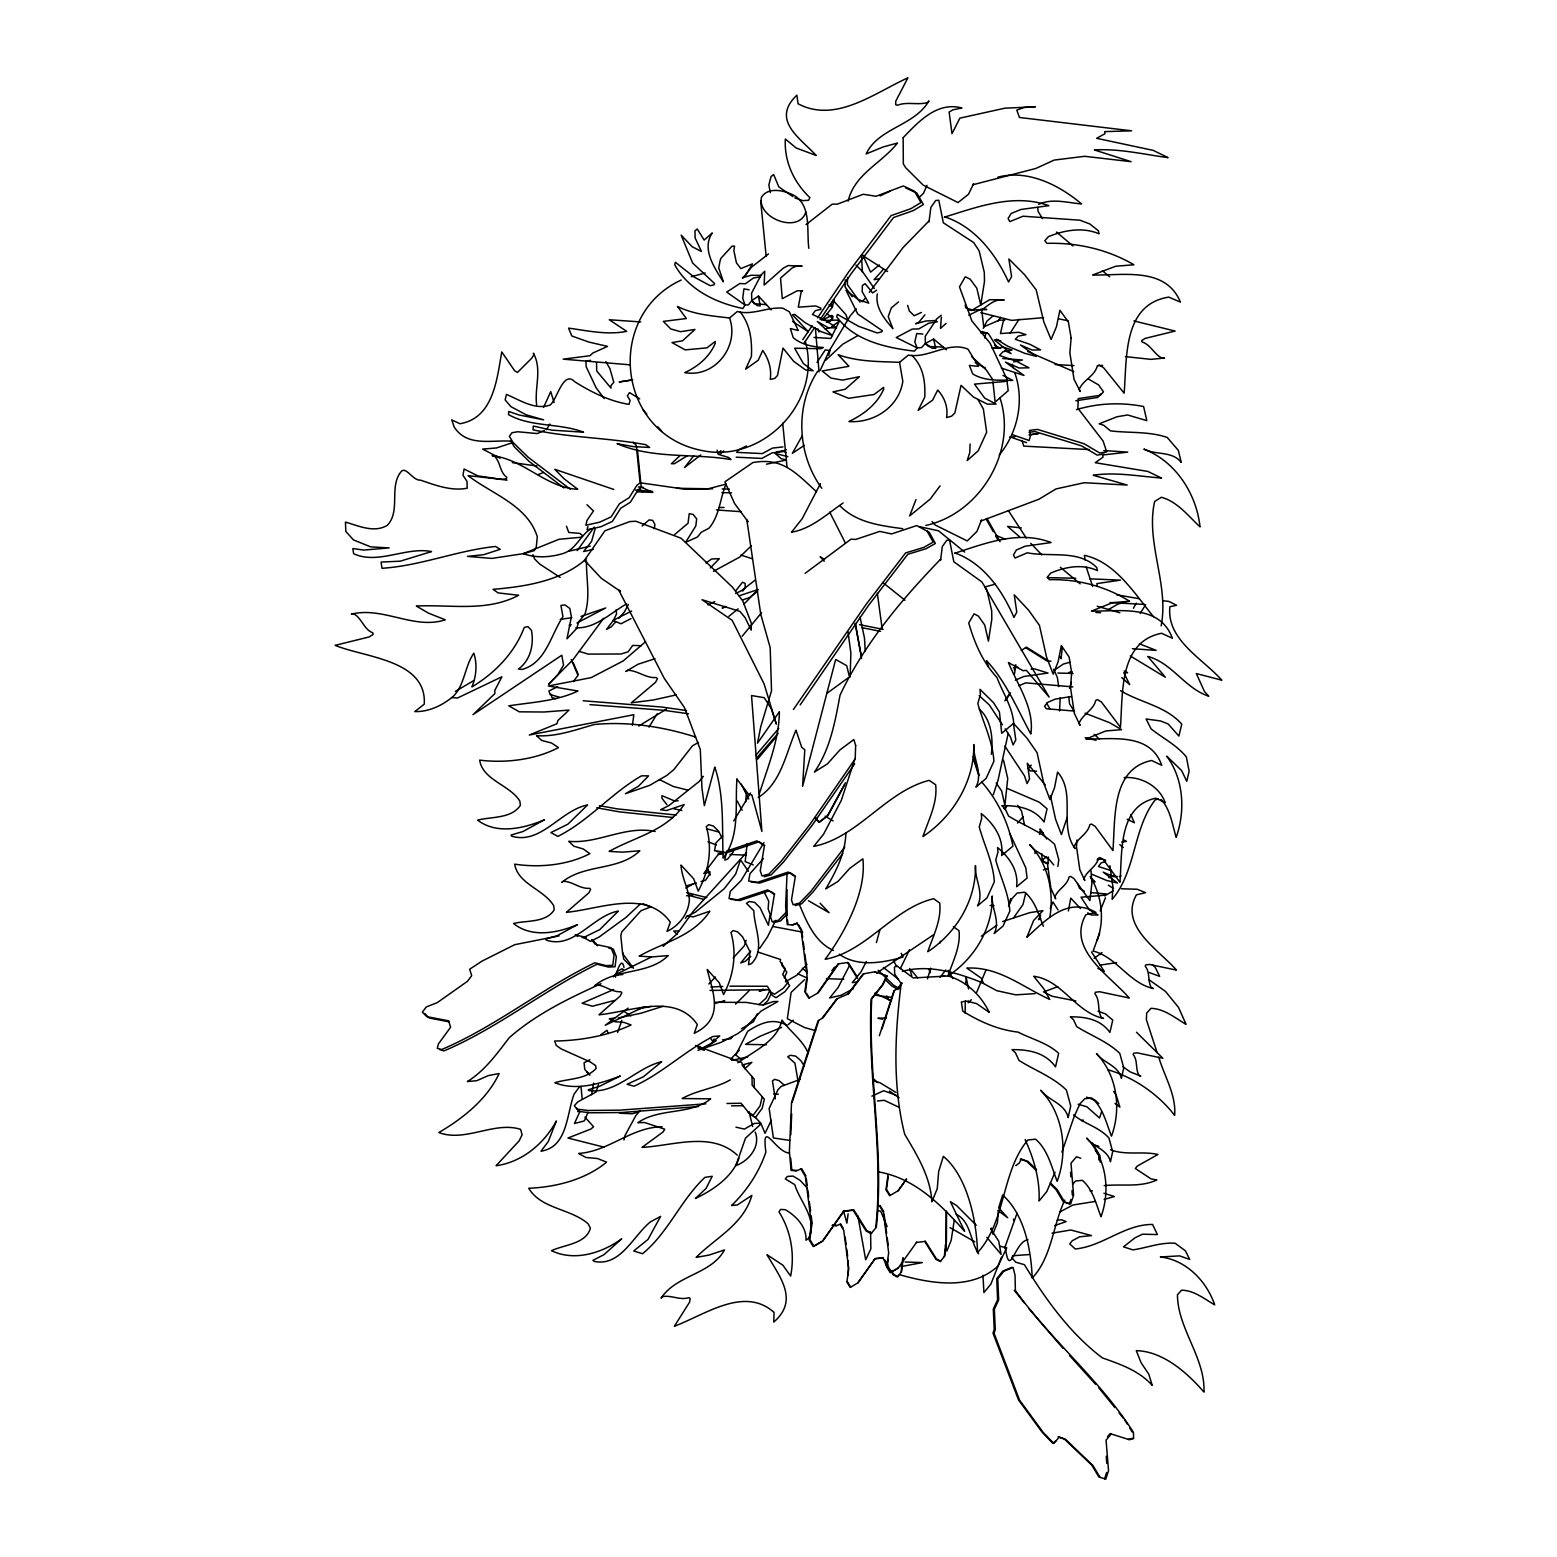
<?xml version="1.0" encoding="UTF-8"?>
<svg xmlns="http://www.w3.org/2000/svg" width="1557" height="1557" viewBox="0 0 1557 1557"><rect width="100%" height="100%" fill="white"/><g stroke="black" fill="none" stroke-linecap="round" stroke-linejoin="round"><path stroke-width="1.5" d="M946.131 1211.56L946.033 1241.669L944.301 1256.499M946.539 1211.19L946.442 1241.26L944.71 1256.071L940.253 1261.598L935.991 1259.341L924.741 1241.435L916.314 1242.486M875.754 1227.694C883.948 1151.577 867.288 1075.323 871.161 999.01L882.449 984.861L886.692 975.986M1035.074 853.567L1035.094 850.764M965.165 1013.276L965.282 1001.151M1062.322 646.758L1061.115 658.747L1060.181 656.567M862.422 272.047L861.469 255.796M586.464 560.87C586.113 578.795 590.609 596.487 584.907 614.237L578.717 621.846L576.713 628.425L566.982 638.798L571.38 616.786L569.862 608.515L564.996 604.914L560.909 605.42L562.953 616.669C550.769 634.828 546.04 662.815 522.14 669.432L518.384 669.121C530.47 660.382 534.226 644.228 531.404 630.235L527.901 626.576L524.261 627.452C514.511 653.045 495.029 672.974 471.927 686.929C476.306 676.263 477.415 664.177 473.815 653.22C464.648 666.435 464.94 684.243 453.515 696.135C442.85 705.185 429.09 712.016 414.843 711.568L424.263 704.153C426.91 659.876 365.331 657.716 335.144 645.357L369.106 636.949L373.096 634.458L372.863 632.862C363.735 629.398 361.944 618.187 353.673 613.789L351.357 614.139C383.197 606.276 414.006 630.04 445.263 619.803L428.35 613.088L416.342 606.043C450.946 604.33 486.329 612.271 518.656 595.28L498.104 592.906L493.063 589.344C525.546 586.561 561.221 581.17 586.502 558.71M850.122 677.023L850.881 653.22L848.001 631.831M845.295 279.812L845.081 286.936L852.146 296.706M847.572 277.438L847.339 284.581L860.106 302.175M970.108 443.998L969.739 452.717L967.169 460.6L978.205 450.81L986.671 432.184L983.362 409.024L977.952 399.526M787.083 872.971L785.623 906.271L787.278 924.566L792.824 924.936L797.515 923.126M787.005 889.631L787.102 915.38M790.781 1134.839L791.696 1113.819M941.362 317.141L940.525 328.391L946.111 323.389M968.376 1001.073L968.298 1002.708L971.296 999.73M1076.957 840.002L1076.471 846.619L1079.838 869.799L1084.82 880.503L1083.925 878.868C1086.728 870.635 1096.576 867.054 1098.444 858.218L1099.982 857.537L1103.407 859.698L1119.95 882.294C1122.383 852.477 1117.868 806.137 1155.819 798.177L1165.2 802.692C1159.517 786.324 1141.106 776.223 1124.096 777.624M745.667 802.089L746.29 794.089L741.327 784.241M1048.406 857.07L1047.725 865.692L1050.897 888.366L1055.685 898.817L1054.809 897.241C1057.592 889.203 1067.207 885.68 1069.056 877.058L1070.554 876.377L1073.882 878.498L1089.881 900.608L1091.866 883.442L1091.009 870.752M998.426 1210.178L997.414 1222.77L992.802 1234.156M591.602 1094.746L593.645 1083.088M747.165 843.699L745.18 861.585L753.257 864.913M901.114 1272.186L902.768 1258.192M903.196 1257.803L901.561 1271.758L897.319 1276.993L893.309 1274.852L882.702 1257.959L874.781 1258.932L857.596 1283.182M845.879 833.151C845.276 853.606 835.837 871.764 825.794 888.872L837.958 881.437L849.83 868.319L862.87 858.802C866.665 892.025 844.926 932.526 825.191 959.268C866.821 951.561 892.978 908.354 933.636 898.72L939.708 903.021C941.654 919.973 933.091 936.049 927.777 951.736C956.27 933.149 976.22 899.965 975.48 865.575C974.429 879.141 984.433 892.803 977.485 905.921L987.021 897.883L994.339 881.807C993.152 862.325 984.277 845.529 979.256 826.942L981.688 818.32L981.26 813.513C993.969 824.12 1003.778 837.958 1001.657 855.513L1012.926 846.171C1008.449 822.777 997.628 799.87 981.474 781.77M632.395 725.387L633.835 714.721L529.283 735.021L556.978 723.713L557.873 720.541L568.986 710.109L543.977 712.016L519.318 711.821L508.808 705.827C531.969 702.226 556.491 701.214 577.919 691.016L548.336 685.995L591.173 677.626L623.189 660.947L645.552 641.718M848.137 1213.818L846.891 1223.16L843.446 1210.684M654.329 528.64L654.913 524.398L652.675 520.349L649.035 519.941L642.126 526.032M805.475 991.673L807.363 977.893M848.293 1274.93L848.273 1261.014M888.035 1174.698L885.972 1189.743L889.689 1195.718L898.428 1190.56L906.641 1178.96M888.23 1176.489L886.478 1189.373L890.176 1195.348M888.171 1259.457L887.198 1266.6L890.721 1272.283L898.564 1267.748M1057.865 866.432L1058.799 859.659L1054.576 844.303C1041.185 831.516 1024.097 825.716 1008.586 816.082L1005.121 808.706L1001.813 805.689C1017.675 805.397 1034.023 808.005 1044.027 821.979L1047.082 808.803L1039.22 802.166L1007.69 788.64M1059.558 710.965L1060.2 697.77M1068.374 910.962L1070.768 898.136L1080.539 908.568M965.476 984.16L966.469 977.387M991.322 754.25C993.327 739.011 991.4 719.548 979.256 709.116M877.331 293.903C874.781 307.06 884.687 319.341 892.862 328.644L888.21 316.558L891.344 307.897L898.525 301.883M1014.308 670.016L1015.067 665.228M1014.405 674.376L1015.904 664.82M1161.133 625.856C1169.268 584.537 1145.368 542.323 1154.652 501.471L1161.347 497.267C1177.423 501.626 1188.283 515.931 1200.019 526.889C1196.516 493.764 1175.554 461.261 1143.889 449.097C1155.742 455.286 1172.246 450.732 1181.238 462.41L1178.338 450.382L1167.205 437.459C1148.657 431.133 1129.681 433.216 1110.491 430.861L1103.757 425.275L1099.184 423.835L1116.972 416.77L1127.599 414.979L1146.847 420.643L1143.597 406.533C1121.799 402.154 1098.133 403.049 1076.49 409.647M1097.043 940.35C1105.061 919.798 1101.636 895.003 1090.192 876.494M764.759 845.509L759.193 841.734L726.243 852.905L724.725 860.126L727.82 858.919L733.503 851.543M805.825 212.005C799.072 234.231 756.78 218.369 761.49 197.233C767.251 187.91 780.466 189.779 789.185 193.282C812.52 201.028 806.312 229.677 808.842 248.361M782.12 962.907L781.672 964.931L786.81 972.23L784.28 977.913M1008.196 733.366L998.115 779.96L993.288 794.693M623.968 1139.958L624.98 1135.598L635.684 1115.863L639.791 1110.803M587.845 526.577L587.086 529.828L600.983 526.714L612.388 521.4L620.64 508.302L630.39 502.191L638.039 489.832L641.25 487.399L637.436 449.856M762.21 1096.77L760.069 1105.859L753.218 1115.182L747.963 1111.932M984.705 337.986L985.62 334.074L987.352 332.926L980.891 333.081M876.396 942.569L879.977 929.607M1025.732 893.056L1022.988 904.52L1013.568 917.91M1067.168 817.483L1061.407 834.591L1055.568 819.235L1050.372 795.51M1049.866 916.917C1054.186 891.752 1047.978 863.318 1029.664 844.75L1034.471 849.791L1049.223 859.483L1053.778 864.933M615.502 977.076C616.319 973.359 621.71 954.85 624.007 967.578M828.674 355.191L829.998 350.636L825.307 349.858L817.036 362.353M927.466 978.866L930.697 968.123M1069.523 688.311L1071.391 682.258M579.535 1086.767L574.105 1094.104C566.612 1113.78 567.663 1147.159 541.038 1151.168L548.317 1141.476L556.355 1120.962C544.249 1143.597 522.023 1162.242 496.08 1165.726L519.201 1140.794L522.101 1134.761L520.602 1129.35C494.289 1120.962 465.134 1142.643 438.84 1132.523C462.838 1118.529 487.36 1099.008 499.116 1073.532L488.373 1075.576L476.792 1080.694L467.353 1081.551C484.908 1070.71 496.839 1053.817 509.256 1037.702C536.036 1014.132 568.753 998.348 600.983 983.713M954.227 1220.357L951.171 1240.384L946.831 1251.127L945.333 1245.308M998.601 1208.076L1002.65 1194.997C1024.506 1214.694 1031.084 1249.337 1032.213 1278.083C1051.89 1257.083 1052.804 1225.203 1064.793 1200.097M759.291 793.953C767.679 767.192 779.123 740.062 779.376 711.705L757.481 743.214L760.77 726.574L771.513 690.86L770.19 647.673L760.789 614.392L746.854 519.921L748.022 521.712L734.573 503.495L724.881 481.853L752.887 462.565C782.431 457.194 795.53 472.569 816.471 491.72M598.413 1084.704L596.136 1091.963L577.725 1101.947L574.358 1105.665L576.907 1109.129L588.059 1110.472L619.667 1110.16L705.846 1103.835M746.114 940.292L744.343 945.8L733.191 957.964M617.642 1032.408L621.866 1020.263M792.221 1102.161L818.748 1020.497M879.335 1035.736L893.952 990.758L898.136 988.345L902.106 983.09M882.021 1028.827L894.438 990.622M1104.594 1478.8L1106.657 1472.494M595.144 528.757L591.582 541.427L583.603 551.548L593.256 549.407M746.582 852.516L693.624 910.864L676.867 934.025L663.087 946.384M1040.679 915.107L1038.5 919.7L1040.699 918.455M1070.885 1199.552L1069.425 1203.931L1063.334 1201.868L1055.938 1189.451L1050.819 1184.527M1101.578 1111.893L1099.534 1118.004L1086.883 1106.774L1078.106 1104.244M985.931 970.108L976.628 992.471M1001.521 1257.18L990.914 1284.058L983.927 1292.582L982.954 1275.222M1004.596 1248.227L1017.091 1213.117M1055.004 1172.226L1046.868 1191.436L1039.064 1200.972C1040.076 1179.681 1033.848 1158.719 1025.109 1139.568M1061.913 1152.141L1074.174 1116.466L1079.994 1103.777L1084.801 1098.717L1091.807 1097.996C1102.979 1107.533 1106.268 1123.006 1111.464 1136.162C1121.624 1108.74 1117.089 1074.992 1096.459 1053.602C1103.621 1063.042 1118.588 1065.611 1121.41 1078.359L1123.745 1067.81L1119.794 1053.388C1107.241 1041.322 1091.223 1035.755 1076.704 1026.608L1073.454 1019.679L1070.34 1016.838C1085.248 1016.682 1100.565 1019.29 1109.907 1032.427L1112.768 1020.107L1105.392 1013.841L1098.016 1011.213M738.991 1158.155C732.101 1177.442 713.106 1189.918 695.434 1198.501L706.061 1188.419L712.211 1176.275L704.932 1177.384C680.681 1200.058 668.401 1232.58 642.535 1253.735L633.699 1250.991L648.004 1239.43L660.616 1216.387L650.456 1221.856C633.31 1235.635 620.503 1266.95 594.171 1261.404L592.925 1260.333L603.902 1254.708L621.691 1238.847C602.072 1253.015 574.475 1261.812 551.528 1250.68C564.121 1244.666 586.327 1243.926 590.395 1228.103L588.196 1223.88C570.913 1208.563 540.882 1209.011 528.738 1188.244C555.83 1187.213 585.529 1179.603 606.568 1162.145L597.479 1158.525L586.035 1157.493L578.62 1153.445C608.631 1151.557 631.5 1126.996 662.095 1126.801M771.318 1120.339L765.012 1133.301L760.789 1123.142L755.164 1117.225M543.568 407.428L550.73 391.605L554.097 402.523M1093.014 951.327L1099.69 933.071M1105.47 897.766L1100.157 910.845M939.805 943.153L940.486 941.323M848.156 201.145C854.248 174.17 881.612 163.31 897.455 143.049L883.15 146.961L866.179 153.929C878.382 127.771 914.523 125.981 928.906 100.952L927.855 102.47C917.929 105.448 907.244 101.361 897.435 105.273L895.742 104.708L895.723 101.263L907.887 77.85C874.294 93.011 835.681 123.645 798.099 103.794L796.853 95.172C770.598 120.2 800.298 138.125 816.218 155.486L796.152 147.973L785.351 139.06C784.047 161.325 793.817 182.383 809.932 197.681L808.511 200.289L802.789 200.658L794.81 197.895M909.502 949.789L900.296 968.707M915.964 499.583L909.658 515.931L930.249 499.057L940.078 485.862M1050.235 908.646L1052.96 902.028L1058.079 909.95M926.94 185.341L923.535 193.263L918.669 197.895M579.768 1111.815L574.455 1123.512L584.303 1120.943L588.04 1112.379M1008.488 906.271L1012.05 898.506L1017.188 893.056L1024.681 892.219C1035.016 900.627 1038.558 914.387 1043.365 926.298M820.169 370.449L829.297 350.773L850.258 315.818L856.233 308.811M714.099 1039.006L712.95 1041.438L710.226 1038.013M1004.946 809.582L1006.756 805.767L1003.856 808.511M802.303 435.629L792.377 453.301L804.366 445.321M1140.133 613.536L1145.602 604.719M824.023 320.411L837.102 320.1L839.281 321.267L830.835 338.453L813.98 337.441M775.678 920.323L767.562 936.769L759.621 948.447M769.917 990.388L766.083 998.115L758.862 1004.752M771.513 993.171L767.698 1000.898L763.358 1004.868M757.422 1013.626L753.374 1021.781L741.424 1028.768M849.441 965.651L838.036 987.663L829.647 997.979L841.169 995.254L853.294 988.773M983.207 328.352L986.924 321.19L993.23 315.682M866.393 961.525L860.904 972.035L852.282 982.623L856.136 982.156M628.444 604.408L624.513 611.804L618.654 618.479M820.461 483.604L802.186 518.695L791.501 532.202C811.508 528.796 826.923 514.044 843.115 502.989M845.393 782.762L827.545 815.654L818.943 822.213L815.265 817.659M844.575 784.923L827.876 815.732L819.293 822.271L815.596 817.717M1008.819 904.831L1011.213 898.584L1010.162 900.024M1133.418 608.3L1136.24 603.182M817.678 371.208C794.595 406.221 797.34 454.8 821.804 488.295M1009.987 333.451L1019.076 319.263M1039.434 834.318L1041.594 830.66M733.756 820.909L750.552 793M763.942 842.629L741.054 880.6L730.272 891.46L729.046 898.564L737.629 899.849L767.62 889.884L774.374 894.516L770.637 917.151L772.214 921.88L778.519 920.187L786.441 911.974M763.475 858.491L749.929 873.749L748.664 881.028L757.5 882.313L788.329 872.037L795.296 876.747L791.481 899.927L793.097 904.773L799.597 903.021L810.983 891.227L844.809 846.911M648.977 727.138L657.151 713.807M750.708 951.074L740.684 962.966L745.453 961.214L750.766 956.426M546.351 429.654L549.855 424.049M826.417 322.416L830.543 320.781L833.17 316.655L831.925 315.409L821.843 320.275L832.392 307.177L834.124 299.8L831.166 303.537L832.392 307.177L829.064 304.783M1004.829 700.806L1009.695 693.371M1005.647 700.455L1010.532 692.982M685.43 918.358L687.182 915.691M802.75 339.64L812.17 325.744M817.561 317.803L848.487 272.144L891.11 215.606L910.884 208.677L920.985 202.546L914.387 191.141L903.294 185.984L876.027 196.279L863.24 194.255L837.335 204.162L832.217 204.142L806.001 224.636M803.957 343.357L814.7 327.495M820.072 319.574L850.978 273.974L893.562 217.513L913.297 210.604L923.398 204.492L916.801 193.087L905.707 187.93M998.115 320.878L1000.528 317.356M800.162 704.912L868.456 605.517L907.789 554.292L926.045 548.726L935.368 543.471L929.257 532.358L916.781 525.565L891.577 533.934L879.744 531.385L855.766 539.442L851.037 539.17L805.144 573.326M613.594 976.862L617.292 971.51L622.002 968.765L623.423 969.739M855.241 758.843L810.127 824.178L781.127 861.313L768.924 874.041L761.976 875.929L760.244 870.752L764.39 845.879L756.955 840.858L726.165 851.29M854.637 763.806L812.306 825.093L783.366 862.189L771.163 874.878L764.215 876.786M842.746 853.606L813.026 891.986L801.641 903.78L795.16 905.532M817.6 992.957L838.075 963.861L848.117 962.479L856.934 976.434M838.678 963.764L818.223 992.821L808.803 998.154L804.852 991.809L807.051 975.714L801.096 930.23L796.873 923.165L792.163 924.994M869.331 292.405L903.157 247.466L929.081 220.841L929.004 221.911L930.852 207.412L935.757 200.483L938.793 200.25L943.328 222.787L973.689 242.561L979.119 250.833L984.316 272.436L984.491 281.428L980.774 304.958L976.803 288.142L970.05 279.092L965.243 276.815L959.482 286.838L971.879 320.937L990.038 343.104L1006.639 378.468L1008.216 390.671L995.157 402.076L992.938 381.835M897.941 1190.91L906.155 1179.311M916.762 1242.077L898.097 1268.177L890.254 1272.731L886.712 1267.028L888.677 1252.723L883.325 1212.144L879.569 1205.819M577.219 550.633L594.229 527.045M807.032 964.347L796.795 975.246L785.37 981.786M999.185 455.053C1017.83 432.574 1024.623 400.636 1014.814 372.901M603.727 618.187L572.918 659.798L548.589 684.243L557.737 674.726L563.537 665.228L561.805 655.205L472.997 714.682L494.854 693.644L494.776 690.471L501.879 676.808L457.505 698.003L451.569 697.555M573.346 681.596L577.997 675.29L571.224 659.526M1082.504 1121.332L1083.4 1120.125L1081.512 1120.573M831.866 970.692L834.552 967.15M822.174 1018.161L836.732 998.893L848.565 993.775L863.785 973.767M837.335 998.738L822.797 1017.986L818.106 1020.691L791.54 1102.434L789.399 1151.518L791.092 1170.397L796.133 1170.903L801.641 1168.684L805.962 1176.022M897.649 988.461L901.62 983.207M704.601 872.426L717.719 855.124L723.402 851.971M723.694 1002.007L724.706 1000.664L714.566 1003.584M771.24 309.824L758.473 296.102L751.759 300.559L748.528 304.822L745.005 305.036L726.73 292.093L739.809 283.53L745.433 283.763L753.51 277.963L760.361 276.893M847.962 993.911L863.201 973.884L875.423 971.704M940.078 977.407L945.78 969.933M778.734 728.423L755.632 755.534M793.408 709.486L866.179 604.272L905.571 552.949L923.826 547.383L933.168 542.108L927.057 530.995M778.169 733.289L756.41 758.298M718.731 453.359L720.872 450.615M693.702 455.812L684.535 467.548L700.786 454.955M735.644 590.959L742.514 582.221L745.102 583.408L745.219 587.826L742.689 591.037M1031.221 765.11L1028.476 768.613L1030.111 770.89L1036.514 771.221M751.428 545.709L739.633 557.134L713.437 571.341M703.336 776.32L699.249 781.419L668.965 805.553L660.655 809.737L666.61 810.535L684.087 804.599C666.415 830.971 635.178 836.849 609.176 851.387L622.664 852.146L639.849 850.764C618.771 871.297 584.284 863.532 561.766 882.41L563.42 881.262C572.684 881.437 580.08 889.144 589.578 888.307L590.648 889.436L588.857 892.842L566.417 912.324C599.795 909.21 646.661 888.658 670.308 922.211L666.999 931.397C679.28 925.695 689.011 912.83 689.381 899.07C687.766 887.354 681.635 876.961 681.012 865.069L693.702 878.81L698.217 891.071C708.941 871.433 712.639 848.468 706.294 826.67L708.669 824.646L713.437 826.066L718.555 831.166L722.331 838.445M742.786 278.061L751.661 267.064L768.535 253.908M924.936 314.825L918.844 322.241L915.555 323.759L926.104 320.976L936.302 320.528M742.183 636.21L761.548 612.738M732.121 1037.176L730.817 1038.733L722.467 1039.862M757.656 759.115L776.087 736.967M1107.494 1436.722L1110.083 1433.627L1129.389 1439.719L1133.613 1438.61L1133.418 1432.304C1100.293 1380.183 1051.345 1340.577 1015.378 1290.5L1015.047 1275.378L1013.12 1267.456L1003.837 1271.213L997.784 1278.861L998.679 1299.92L994.359 1309.242L995.273 1329.522L994.086 1333.356L1019.563 1400.132L1043.248 1432.498L1053.875 1443.514L1059.169 1437.111L1065.513 1439.31L1092.995 1465.565L1100.021 1477.282M1111.27 1433.919L1106.073 1440.128L1108.545 1470.723L1105.781 1479.15L1098.853 1476.951L1091.827 1465.215L1064.385 1439.018L1058.04 1436.8M862.208 301.786L865.205 298.263M804.502 979.723L791.112 992.393L787.355 1018.687L804.521 1027.542L815.732 1030.676M615.716 621.827L611.317 626.848L606.549 629.417L613.575 620.114L616.572 613.828L616.144 609.76M1017.538 823.089L1023.105 816.783M825.502 360.407L842.804 344.155L857.732 335.709M1100.955 393.999L1097.685 397.463L1075.79 400.752M708.824 983.985L715.442 976.959M1072.637 1184.176L1075.673 1180.985L1082.329 1180.323C1092.956 1189.412 1096.07 1204.145 1100.994 1216.679C1110.666 1190.58 1106.326 1158.505 1086.747 1138.109C1093.559 1147.1 1107.786 1149.611 1110.452 1161.736L1112.671 1151.713L1108.915 1137.972C1098.97 1126.996 1084.82 1124.076 1073.571 1114.948M946.539 349.78L933.616 339.056L925.403 343.474L921.452 347.62L917.151 347.912L896.248 337.538L912.188 329.091L918.825 328.916L928.692 323.233L937.372 321.735M883.5 269.244L874.061 279.676L878.985 278.937M786.869 914.348L780.544 920.907L774.238 922.581M730.447 1059.383L739.244 1050.255M743.721 604.33L758.162 589.5L739.186 595.767M830.543 320.781L832.742 318.523L827.117 313.716M722.682 836.031L715.909 842.882L714.546 850.706L723.966 852.029M748.975 990.933L735.546 1004.148M640.569 903.78L626.011 917.384L599.211 936.964L590.434 941.401L583.739 937.47L599.854 929.548L618.343 911.098C592.808 915.555 574.163 949.478 546.449 940.136L545.748 938.968L556.978 935.796L577.472 924.644C557.776 932.993 531.501 938.209 513.557 923.457C526.753 920.284 546.118 922.892 554.195 909.833L553.708 905.726C544.016 889.378 517.878 884.084 514.686 864.154C539.539 867.911 567.41 865.244 589.869 853.684L583.252 848.974L573.793 846.171L568.772 841.325C598.258 844.108 625.252 825.152 655.147 831.477M679.747 455.87L671.398 463.714L674.356 463.733L687.124 455.89M879.335 264.962L870.577 272.144L862.792 255.095M744.752 1068.744L751.875 1062.38L742.592 1064.871M720.696 453.612L723.733 450.927M788.056 1024.74L793.253 1020.205M710.342 567.935L719.353 558.652L711.627 559.002L706.041 562.972M1107.806 609.935L1117.965 604.058L1126.47 601.839M729.552 318.017C739.672 346.043 714.994 378.098 684.808 372.629C698.139 366.44 709.369 357.02 715.208 343.416L715.227 341.489L706.956 347.853L685.177 349.897L672.001 342.579L682.569 340.808L694.947 329.442L680.467 331.699L670.717 328.916L663.36 321.384L686.345 318.543L677.47 306.457C694.052 314.67 711.724 315.779 729.552 318.017L737.298 311.517C752.615 315.623 767.426 306.69 782.801 308.189L789.282 311.75L798.313 330.532L790.353 328.546L793.233 337.635C801.291 344.661 812.754 346.841 823.225 347.483L820.967 348.71L794.654 348.243L803.373 363.579L813.182 370.78L805.572 369.943L793.622 361.282L783.015 348.067L777.468 375.548L774.685 378.468L770.248 379.421C771.785 369.106 768.691 358.889 762.735 350.461L758.24 360.231L745.628 369.204L751.428 356.378C752.089 340.749 750.552 325.257 740.353 312.14M674.629 534.557L688.019 523.288L689.245 513.615L693.157 514.472L696.68 518.89L695.804 525.994L685.605 542.323L697.517 536.99L701.214 532.319L709.077 528.134C719.762 515.503 720.288 497.17 726.029 484.11L708.63 488.703L685.391 489.268L640.706 482.865M1028.029 1239.781C1014.892 1240.89 1009.792 1279.29 1005.55 1248.792M899.537 362.333L902.807 381.27C899.129 406.883 874.041 423.29 848.954 421.558C863.668 414.415 876.844 404.489 883.636 389.328L883.578 387.362L874.1 394.505L848.623 398.3L832.956 391.877L845.256 389.231L859.386 376.697L842.512 380.122L830.99 378.059L822.174 370.994L848.935 366.304L838.153 354.743C858.199 361.866 878.751 361.438 899.537 362.333L908.354 355.113C928.692 358.733 948.33 340.866 967.987 349.177L978.536 366.401L969.369 365.408L972.755 373.952C982.915 380.18 995.799 380.55 1007.476 380.044L1004.888 381.504L974.487 384.131L984.705 398.144L996.11 404.08L987.294 404.139L973.417 397.035L961.058 385.338L954.869 412.916L951.677 416.128L946.559 417.568C948.291 407.447 944.612 397.502 937.703 390.048L932.604 400.149L918.143 410.386L924.741 397.171C925.422 381.971 923.671 366.965 911.857 355.346M728.91 616.319L738.174 608.826M590.551 529.01C580.216 535.589 576.051 549.037 563.848 553.26C550.886 557.348 536.309 558.379 523.366 553.65L491.915 558.418L467.47 556.394L483.702 554.681L500.206 549.31L495.554 546.468C457.057 550.477 420.662 565.833 381.971 568.286L381.076 562.077L400.266 561.182L431.561 551.567C405.949 546.507 378.059 565.016 353.634 553.728L352.836 548.57L363.832 550.069L389.192 547.908L370.683 546.857L353.478 539.929L345.829 531.462L345.44 522.082C358.538 525.877 374.186 533.195 387.168 525.41C401.239 511.183 388.374 486.271 401.492 471.207C406.416 466.672 413.072 480.918 420.565 480.159C435.259 485.161 451.316 491.331 467.178 488.217L467.022 481.405L462.974 475.255L464.083 468.988L477.824 475.878L506.998 480.198M757.597 591.154L749.423 597.616L742.825 599.873M1104.672 895.956L1113.411 890.682M755.126 580.119L741.677 590.57L735.663 593.509M1101.986 952.534L1094.104 958.392M981.319 936.146L996.85 925.267M1056.055 1440.692L1052.746 1443.203L1042.139 1432.206L1018.473 1399.879L993.016 1333.181L994.222 1329.328L993.288 1309.087L997.609 1299.764L996.733 1278.725L1002.766 1271.096L1012.05 1267.32M628.133 1008.099L605.225 1025.284L644.326 1006.737M880.153 195.91L890.39 191.005M1015.748 1165.629L1019.251 1163.06L1021.353 1159.031L1028.068 1161.483L1036.612 1169.716M1046.674 856.739L1042.12 860.067L1044.475 862.559L1048.542 862.753M826.942 693.332L848.39 677.684M600.768 1034.724L606.977 1030.286L608.262 1033.576M831.633 326.659L839.281 321.267M730.272 1079.877C715.442 1088.401 697.283 1090.036 682.18 1098.541L710.712 1098.833C690.004 1115.435 659.643 1107.533 637.845 1122.714L644.598 1122.519L664.761 1129.195L663.068 1131.958L642.009 1147.373C673.169 1145.835 711.354 1130.966 737.278 1155.158M876.591 290.225L872.621 292.95L865.167 283.705L862.383 285.437L862.189 291.704L868.767 303.167L858.335 299.684L845.976 290.147L857.751 313.989L882.43 330.785L881.554 331.894L877.214 332.964L858.588 326.289L837.491 314.436L836.615 316.655C854.209 340.827 886.244 347.775 914.446 351.142L917.151 347.912L914.815 342.015L916.742 333.568L922.873 334.054M1054.089 670.405L1063.373 664.041L1070.126 662.212M876.63 973.144L933.675 934.687M758.201 797.495C781.03 783.366 785.857 753.491 795.997 730.155L801.719 747.321L804.794 749.715L802.595 786.382L835.681 659.448L846.697 665.676L849.266 676.088M1021.217 650.573L1026.355 647.128L1048.036 660.655M737.823 1062.769C754.075 1051.111 777.235 1041.185 782.003 1020.088C790.236 1031.804 802.634 1039.842 808.336 1053.447M968.435 310.115L986.788 309.493L981.066 309.22L968.804 315.234M971.393 310.544L989.668 299.703L1004.226 299.976C995.39 298.38 988.247 305.153 981.747 310.096L983.713 326.873L999.283 320.139L1004.829 320.022L1003.35 320.995L1000.45 333.568L1018.687 332.283L1026.024 334.638L1018.317 336.117L1015.32 339.29L1029.78 344.253L1040.601 349.897L1032.096 350.033L1020.419 344.992L1036.378 356.397L1024.467 353.244L1007.671 346.16L996.791 339.562L994.436 339.913L1011.096 353.575L1004.674 350.597M941.284 315.195L936.964 318.679L925.208 336.39L925.403 343.474L928.4 346.452L943.308 347.094M666.63 708.999L638.72 726.029M681.188 280.065C605.089 315.02 615.93 433.605 701.915 450.518C763.086 463.694 822.641 401.531 805.222 341.1M702.732 1048.912L716.201 1040.718M455.364 691.386L473.756 680.604M626.595 603.902C610.461 612.952 595.669 628.639 575.798 627.821M763.202 989.045L759.252 991.342L766.063 989.396M698.49 742.436L692.515 745.784L673.889 769.567L666.902 775.367L649.756 785.312L625.389 793.739L638.642 786.09L648.549 775.873L641.562 775.834C611.473 793.019 588.974 820.753 557.873 836.401L550.925 832.586L567.916 824.159L587.553 804.988C560.656 810.107 541.058 844.906 511.786 836.206L511.066 835.058L522.899 831.555L544.502 819.722C523.989 828.441 496.819 834.863 477.61 820.13C491.525 816.53 511.572 818.807 520.349 805.319L519.882 801.174C509.918 784.825 482.787 780.329 479.653 760.147C505.908 763.3 534.888 759.835 558.457 747.632L551.587 743.039L541.719 740.451L536.542 735.702C556.491 736.986 575.37 729.805 594.385 724.492C628.366 721.222 663.185 726.73 695.59 737.006L694.772 737.317M786.207 449.623L782.412 451.725L772.038 452.892L761.86 458.439L736.208 457.194M725.309 606.374L722.176 608.106L725.932 606.705M685.761 888.113L693.624 883.734M589.85 1059.694L584.07 1062.828L584.751 1069.445L589.305 1074.525M613.73 989.532L582.104 1003.214L592.477 1006.231L614.548 1000.411M1059.889 1211.949L1072.89 1205.021L1095.447 1201.401M1108.876 877.72L1113.119 875.462M1054.595 1225.631L1066.117 1221.622L1061.543 1219.754L1057.242 1220.201M631.655 611.064L613.127 620.387L620.912 623.793L631.013 618.616M714.741 601.625L707.929 604.914M746.484 445.964L738.621 449.817L736.675 452.347L762.346 453.593L772.525 448.085L782.918 446.917M1052.026 1233.163L1070.788 1230.011L1091.535 1235.577L1079.624 1236.803L1072.248 1240.734L1069.756 1243.926L1075.206 1248.986C1102.823 1246.34 1124.446 1224.308 1152.55 1224.444L1157.415 1234.565L1142.488 1234.195L1135.111 1237.757L1123.492 1246.846L1132.932 1249.882C1147.256 1247.741 1160.432 1242.252 1175.107 1243.245L1185.441 1250.835L1189.684 1259.438L1179.622 1255.876L1160.354 1256.966C1186.025 1259.847 1206.617 1281.08 1214.674 1304.844C1204.32 1298.947 1193.966 1290.228 1181.529 1290.208L1177.442 1294.801C1177.656 1328.744 1205.41 1357.801 1203.97 1392.114C1187.154 1372.554 1162.787 1351.223 1136.279 1350.659L1141.086 1362.725L1148.774 1374.15L1152.219 1385.341C1139.062 1370.685 1120.553 1364.321 1102.395 1357.918C1069.893 1333.376 1045.526 1299.18 1024.428 1264.712L1015.689 1262.163L1012.069 1257.978L1012.575 1255.759L1028.866 1254.592M651.04 957.205L614.12 975.324L622.858 974.507M1038.714 204.395C1051.948 197.973 1067.538 202.819 1081.531 203.928C1059.071 184.913 1027.698 169.265 997.901 177.167M1018.881 685.82L1025.654 682.861L1072.831 686.89M1015.378 680.175L1023.786 676.497L1048.017 673.052L1034.782 668.946L1031.084 669.199M544.541 430.433L537.223 433.566L517.664 431.756L512.019 432.71L509.373 436.271L513.012 442.402L528.018 457.116L570.407 489.326M1119.678 876.513L1121.118 875.89M871.842 1096.147L883.714 1090.717L896.209 1095.252M921.413 312.432L914.193 315.74L909.366 311.011L907.653 305.425M538.158 474.632L543.354 472.491M781.595 1027.386L760.069 1036.261L745.55 1044.358L766.316 1044.766M576.966 622.995L605.692 607.95L581.014 616.416M1002.708 921.549L1029.8 912.636L1042.956 910.631L1033.634 920.479L1026.861 937.295C1045.954 920.031 1067.343 896.229 1095.953 912.383L1085.832 914.776C1066.35 948.972 1109.596 975.422 1129.234 997.998L1099.495 991.731L1095.369 992.276L1094.863 993.736C1100.546 1000.664 1096.984 1010.493 1101.597 1017.791L1103.543 1018.414C1075.459 1012.439 1062.244 979.976 1033.692 976.258L1043.657 988.617L1049.749 999.399C1022.482 987.099 998.679 966.333 966.819 968.104L981.299 978.205L983.479 983.226C958.392 973.067 929.451 963.939 902.379 971.354M825.327 329.13L829.531 327.495M800.103 1079.429L781.03 1086.494L777.936 1089.783L769.139 1108.487L773.401 1137.953L789.671 1140.405M1045.019 991.381L1057.806 986.651M731.693 1060.395L747.652 1056.911M769.645 890.643L739.672 900.588L731.109 899.304M655.01 658.689L637.903 664.294L625.875 671.476L627.666 670.269C637.728 670.405 645.96 678.482 656.256 677.548L657.463 678.716L655.555 682.297L631.305 702.83L653.434 699.969L676.419 694.85M557.776 686.637L548.959 690.977L550.01 694.461L559.488 697.264M651.371 906.661L640.959 910.728L621.671 932.04L620.815 935.738L622.625 953.663L633.504 968.279M1158.233 798.975L1155.158 799.928C1132.873 828.635 1136.085 871.336 1112.185 899.304L1112.885 886.595L1109.888 865.692M1105.567 861.546L1101.052 862.948L1098.483 866.509L1111.387 870.713M1043.307 869.935L1047.686 868.592M510.949 443.2L496.547 447.949L482.651 449.097L500.147 458.225M687.201 885.661L696.388 882.936M700.981 881.573L705.574 880.211L709.603 874.255L706.917 868.339M638.818 1111.834L632.298 1113.761L619.53 1113.236M1104.108 1199.454L1114.403 1196.535L1103.894 1193.246M568.83 551.236L590.161 546.176M662.932 1006.328L640.997 1013.218L618.187 1018.006M925.812 525.449C980.132 513.499 1017.461 451.277 1000.022 398.008M1099.67 965.165L1116.641 962.654M691.269 276.737L705.126 272.981M995.273 584.147L984.725 587.008L1049.146 697.127L1026.394 670.347L1023.046 670.717L1008.43 662.581C1017.811 685.43 1034.646 708.513 1030.831 734.028C1017.285 709.019 1006.133 681.694 986.554 660.693L988.384 666.863M1128.183 1439.408L1132.406 1438.318M1072.053 671.709L1068.627 672.585L1073.045 673.558M863.687 256.204L887.587 271.502M651.06 1006.386L637.514 1009.092M820.889 309.376L815.362 310.621L812.462 314.456L826.222 320.742L836.498 327.807L828.382 327.826L817.289 321.462L832.411 335.631L821.084 331.602L805.105 322.669L794.751 314.417L792.494 314.806L808.317 331.758L792.513 321.384M766.453 464.181L785.02 460.308M703.667 873.38L710.245 872.017M559.06 935.893L514.705 944.69L481.911 961.175L469.669 969.233L471.693 975.675L467.372 981.377L437.264 1002.63L426.209 1006.99L422.375 1012.186L426.793 1016.663L448.669 1020.828L450.576 1027.27L438.432 1043.891L437.283 1048.309L441.701 1049.515C495.827 1026.491 541.933 988.423 594.813 962.79L606.043 965.593L612.757 965.321L614.042 955.278L611.045 947.688L595.241 944.301L591.563 939.688M1097.043 859.717L1101.266 858.88L1105.645 860.184M901.055 1266.6L922.308 1262.591L905.142 1262.007M631.344 379.966L619.258 381.952L632.745 379.986M614.587 1017.986L609.274 1018.842L614.509 1021.626L624.221 1022.462L631.091 1024.973C607.502 1035.93 580.547 1040.621 554.603 1041.049L556.297 1045.487L561.162 1048.912L590.375 1061.991L595.553 1065.533L596.156 1068.355C586.211 1079.546 568.324 1078.495 554.856 1082.718C576.09 1091.204 599.97 1083.808 620.328 1075.984L599.659 1086.241L588.235 1089.803L588.974 1090.542C616.63 1094.221 636.249 1067.635 661.706 1061.699L643.352 1076.782L627.101 1084.256L634.049 1086.202C662.523 1073.162 685.177 1050.761 712.97 1036.514L719.743 1035.892L710.556 1043.832L698.023 1050.352L721.3 1042.256L737.473 1033.809L743.993 1029.177L760.964 1011.135L777.936 1001.482L773.265 1001.579L762.794 1005.141L746.309 1002.416L714.916 1002.28M1013.451 667.817L1017.889 667.136M1030.033 434.851L1038.5 433.547L1029.08 434.792M1104.166 454.021L1097.179 455.111L1081.59 445.866L1034.957 431.561L1029.021 432.301M784.28 450.849L776.418 451.802M1071.508 696.466L1055.101 699.151L1047.569 702.46L1044.552 706.275L1046.362 708.766L1074.135 711.043M686.559 895.82L693.04 894.905M560.248 619.355L571.789 617.72M941.713 976.317L944.671 975.908M571.244 624.707L569.239 624.999L570.057 626.109M590.551 360.368L585.919 360.99L586.172 366.712L596.02 387.615L604.135 398.553M1010.221 437.303L1014.93 436.68M1097.763 859.192L1101.85 858.686M883.15 1257.569L875.229 1258.543L858.082 1282.754L850.2 1287.464L846.891 1282.092L848.74 1268.585L843.719 1230.302L840.177 1224.327M1104.185 1185.636C1121.702 1183.748 1140.269 1187.757 1156.87 1179.934L1151.11 1178.902L1135.325 1168.528L1137.291 1166.076L1157.921 1154.477C1142.274 1150.915 1125.769 1155.625 1110.53 1149.767M992.276 348.359L1003.467 347.23L1012.031 349.975L1003.019 351.726L999.497 355.463L1016.351 361.243L1028.982 367.822L1019.037 367.997L1005.413 362.119L1024 375.451L1001.404 368.133M1013.704 361.905L1022.443 359.998L1002.747 358.519M877.447 1100.974L884.259 1100.312L898.623 1107.105M698.568 1106.521L621.846 1112.515L590.239 1112.807L579.087 1111.445L576.557 1107.981M1035.171 993.619L1015.709 994.845L996.811 990.7L979.762 981.533M1090.114 1191.008L1092.45 1190.871M1097.763 365.642L1102.59 365.37M678.813 930.833L673.733 931.086L677.12 934.317M710.848 986.982L722.759 986.476M710.031 990.427L768.924 989.688L772.369 995.507L776.009 997.706L784.923 991.673L789.613 985.698L785.623 979.859M678.21 800.804L674.551 800.94L661.978 795.685L661.939 798.293L666.902 804.677M1117.654 876.552L1113.586 876.63L1103.115 872.134L1117.537 883.014L1106.91 880.561L1091.885 874.275M726.963 1103.485L741.054 1103.251L750.104 1114.345L755.379 1117.595L762.21 1108.292L764.351 1099.184L752.148 1085.171L752.012 1076.529M1121.682 841.987L1126.451 841.403L1124.135 840.04M731.479 1105.859L743.195 1105.665M886.556 1017.889L877.992 1018.278L882.624 1019.173M1007.184 380.472L1012.828 380.414L1003.039 375.393M719.295 507.485L724.024 507.465M1110.024 602.559L1144.551 604.408M729.922 986.165L767.367 986.262L770.793 992.062L774.452 994.281L783.366 988.247L788.056 982.272L782.723 974.507L785.253 968.824L780.135 961.545L780.582 959.521L757.695 951.969M1047.277 577.628L1075.692 578.231M761.568 275.433L751.214 275.258L742.397 277.749L745.122 276.231L752.479 263.853L740.821 268.582L736.461 262.919L733.872 250.619L734.554 246.142L732.043 246.162L720.969 258.267L720.054 260.953L718.75 267.882L723.363 281.836C714.663 268.115 701.273 249.023 712.269 232.966L704.153 240.07L697.244 229.015L694.947 230.845L695.142 237.968L701.428 251.455L692.301 246.823L681.168 235.146L692.651 263.036L714.624 283.588L713.943 284.795L710.303 285.729L694.072 277.029L675.368 262.257L674.745 264.729C688.233 289.68 716.045 302.914 742.884 308.5L745.005 305.036L742.708 298.263L743.915 288.882L749.131 289.816M676.75 488.275L712.619 488.84M722.176 488.995L729.357 489.112M721.864 492.635L731.44 492.791M1043.56 317.667L1011.641 320.372L980.832 312.665M1057.806 673.052L1072.209 673.422M1051.014 661.18L1047.16 661.083L1025.499 647.556M1121.429 888.775L1137.155 889.261L1145.582 892.667L1136.396 894.847C1118.996 926.026 1158.583 949.692 1176.489 970.089L1149.436 964.445L1145.68 964.931L1145.232 966.255C1150.448 972.502 1147.314 981.416 1151.538 987.975L1153.328 988.539C1129.35 983.207 1117.167 957.886 1094.24 951.327M641.367 645.688L632.726 645.415L628.133 651.799L621.087 653.979L588.274 654.115L579.262 651.39M990.116 905.493L994.047 905.629M826.339 978.633L843.719 979.295M766.453 304.666L754.23 303.712L751.759 300.559L751.583 293.144L761.178 274.849L764.74 271.268L764.137 285.067L783.443 268.018L788.192 265.546L802.147 266.189L797.456 265.78L792.279 267.862L780.524 278.119L782.295 298.672L797.281 290.77L802.575 290.731L801.154 291.899L798.293 307.177L815.732 305.95L820.967 308.208M636.774 491.778L652.831 492.401L640.55 486.893M706.567 828.752L718.614 831.925M787.881 456.707L775.152 453.379L781.205 458.712L785.351 459.685M537.009 465.991L512.311 462.604M716.415 509.937L741.054 511.689M1089.822 578.834L1120.476 580.138L1096.848 583.603L1097.14 585.743M718.108 853.937L722.818 854.131M729.883 854.443L746.348 855.163M773.829 1093.968L778.383 1094.182M1124.251 672.566L1127.599 672.741L1124.135 670.95M1095.894 612.465L1100.643 612.718M629.67 364.805L563.147 359.142L589.986 355.716L592.75 353.089L607.522 346.374L588.78 342.053L571.808 335.981L568.577 328.118C587.709 330.765 607.464 335.242 626.673 331.33L609.274 319.749L640.686 321.929M1055.101 364.533L1073.921 365.603M1089.511 449.584L1023.766 446.139L1021.917 440.417M1103.855 450.537L1127.735 452.133L1102.726 454.975L1103.037 457.135L1095.272 462.701L1147.801 471.421L1161.522 478.038C1138.907 476.364 1115.824 471.79 1093.228 475.255L1127.19 485.044L1084.197 482.728L1055.938 488.956L1038.947 499.233L981.007 520.992L981.552 519.96L976.92 531.424L967.286 540.96L935.193 525.02L932.02 521.498M1132.406 648.705L1156.15 650.378L1139.393 643.8M510.579 441.156C491.136 439.853 467.158 447.054 454.196 427.046L451.744 419.865L459.899 423.738C493.569 418.093 496.897 379.149 501.782 351.96L514.569 370.663L517.469 372.454L531.618 358.324L534.012 354.509L533.35 353.167C542.42 369.379 534.343 387.751 536.64 404.917M589.928 704.62L663.516 710.264L688.486 713.768M638.37 486.893L643.197 487.283M635.626 490.085L652.539 491.448M796.795 1170.514L791.773 1170.027L790.703 1158.233M832.625 1225.028L836.712 1225.437M832.119 1225.398L836.226 1225.807L840.663 1223.958L843.018 1227.948M676.166 815.051L617.565 808.92L599.406 805.67M673.325 817.542L619.433 811.859L596.72 807.791M1125.439 356.631L1150.934 359.356L1164.519 358.032L1162.437 358.344C1154.262 354.665 1150.895 344.798 1142.098 341.956L1141.69 340.574L1145.037 338.433L1175.126 331.057L1133.905 320.937M874.645 995.137L892.356 997.453M1162.67 600.671L1168.996 601.45L1176.605 605.284L1169.91 606.685C1166.232 639.713 1202.568 658.533 1221.856 680.195L1196.34 673.558L1204.456 691.483L1208.757 696.213C1184.974 688.447 1171.993 662.776 1147.801 656.451L1165.356 677.237L1130.363 656.003M613.867 489.462L554.817 469.319L563.965 478.68L577.764 489.287C546.001 487.866 523.697 459.12 492.129 455.656L494.386 456.104C500.634 461.884 499.525 472.141 506.765 477.318L506.531 478.661L502.113 479.42L468.112 475.625C492.148 494.309 527.278 504.955 537.301 536.737L536.25 547.324L534.285 550.614L523.366 553.65L559.021 539.286L581.014 537.262L582.727 535.803L579.905 533.409L568.753 532.436L566.495 526.227M992.334 347.736L997.609 348.418L988.5 333.743L982.078 331.466M686.52 710.517L661.55 707.014L583.213 700.767M716.823 851.582L726.243 852.905M750.766 881.807L759.582 883.091L790.392 872.835L795.608 876.357M1021.314 527.92L1007.613 526.422L1019.465 536.678M772.759 926.473L802.789 932.156M735.936 1127.171L744.421 1129.097L754.289 1123.453L759.505 1123.2L760.011 1124.913L745.511 1138.128L735.897 1165.609C748.839 1160.919 760.945 1146.341 755.203 1132.075M902.749 528.679C880.737 525.721 856.408 522.646 840.099 505.947M1116.641 594.755L1139.354 598.744M1107.864 1069.717C1133.613 1077.288 1158.058 1093.87 1174.64 1115.357C1176.313 1094.805 1164.325 1076.276 1158.778 1057.184M448.864 1021.781L429.187 1018.025L424.75 1013.549M1039.395 832.08L1043.268 832.82M1085.151 737.609L1096.089 740.334M1090.659 892.589L1106.268 893.99L1104.302 895.236L1081.025 897.221L1089.219 909.677L1098.094 915.029L1091.34 914.991L1087.74 912.85M877.798 1210.568L880.659 1211.132L887.14 1226.527M859.503 624.629L883.091 629.359M861.624 627.588L880.483 631.363M706.82 897.63L686.695 892.57M704.075 899.459L688.408 895.294M1149.027 972.444L1159.654 976.375L1155.197 967.306L1152.238 964.659M575.312 935.037L586.055 937.275M581.909 937.392L586.211 938.287M608.826 948.174L613.341 949.147L616.338 956.738L615.054 966.78L608.359 967.053L597.129 964.231C544.269 989.843 498.201 1027.873 444.095 1050.858L439.677 1049.652M1058.994 318.854L1068.141 320.839M673.519 808.686L681.888 810.516M999.691 1246.184L1006.756 1247.76L997.979 1266.055C971.354 1290.656 931.008 1283.649 899.421 1274.658M786.772 1025.226C772.447 1017.324 759.894 1023.494 747.691 1031.318L735.78 1054.965L740.996 1059.285M919.039 526.597L938.521 530.801L964.678 552.073M687.98 790.158L673.227 786.46L659.37 779.532M1075.848 1000.937L1051.909 996.208L1043.462 991.848M1119.853 612.777L1097.179 606.218M873.594 1080.928L879.9 1082.679L895.937 1092.43M622.839 952.748L623.656 959.034L631.908 967.637M1094.201 1144.979L1098.853 1146.341M555.791 698.723L551.995 697.614L550.944 694.111M1085.054 713.184L1109.635 722.701L1121.604 729.669L1105.781 730.953L1085.949 739.03C1112.613 739.283 1150.351 732.607 1161.736 765.304L1151.635 760.497C1110.9 768.905 1115.532 818.554 1112.905 850.55L1095.116 826.339L1091.438 824.023L1089.783 824.762C1087.759 834.241 1077.152 838.075 1074.096 846.891L1075.07 848.643C1058.488 825.697 1076.374 793.408 1057.573 772.116L1054.556 787.647L1049.943 799.5L1043.696 783.074L1037.059 752.634L1026.919 738.096L1013.412 723.285L1015.787 739.886L1013.14 744.966L1010.357 736.753L1005.102 728.812M878.031 1171.818C914.932 1178.046 940.915 1204.748 964.62 1231.256L950.373 1201.654L956.601 1205.566L976.239 1225.223M604.35 1147.237L567.955 1138.031L590.92 1129.02L593.567 1126.743L584.965 1117.148M965.398 307.702L974.215 310.544M740.821 555.051L752.089 558.691M1080.753 1158.213L1076.49 1156.793L1071.002 1163.176L1073.571 1195.212L1070.632 1203.989L1064.54 1201.926L1057.125 1189.49L1050.294 1182.911M1012.322 434.675L1029.099 440.495L1030.462 435.843L1029.508 430.394L1037.449 429.401L1084.12 443.745L1099.729 453.009L1106.716 451.919L1103.096 441.04L1077.872 408.284L1078.3 398.592L1100.215 395.303L1103.485 391.819L1098.6 384.91L1088.557 379.13M1009.851 436.816L1026.608 442.636M874.859 971.821L887.237 975.869L882.994 984.725L871.725 998.854C867.852 1075.07 884.512 1151.226 876.319 1227.247L871.064 1233.611L866.14 1231.003L853.158 1210.256L843.407 1211.482L822.33 1241.299L813.26 1246.573L809.192 1239.975L811.45 1223.393L805.319 1176.391L800.979 1169.054M1092.975 881.106L1095.077 881.846L1091.262 878.07M1086.494 1097.16L1095.252 1100.312L1098.794 1103.602M1020.205 1159.031L1026.9 1161.464L1035.444 1169.696M695.57 1045.526L741.852 1062.536L742.417 1065.611L754.152 1078.943L754.289 1087.584M697.692 1047.919L704.309 1050.352M707.948 841.773L716.376 844.945M642.944 903.741L651.546 907.05M996.422 339.329L1000.879 341.061M1027.601 351.415L1073.785 371.656M996.227 535.511L1004.946 539.072M953.332 926.668L958.995 930.677C960.825 946.442 952.865 961.389 947.941 975.967L913.278 977.971L896.637 965.651L894.438 967.267L894.711 974.118L901.192 983.635C894.886 1033.361 892.317 1085.307 904.695 1134.255C917.268 1155.411 930.385 1176.683 931.923 1201.77L937.275 1188.575L938.657 1171.526L943.347 1156.345C967.675 1176.547 976.803 1221.389 977.504 1252.626C1006.211 1221.778 1001.132 1171.798 1027.873 1139.958L1035.58 1139.199C1047.88 1149.728 1051.462 1166.796 1057.184 1181.315C1068.355 1151.071 1063.412 1113.878 1040.718 1090.231C1048.601 1100.643 1065.066 1103.524 1068.16 1117.576L1070.729 1105.937L1066.389 1090.036C1052.61 1076.704 1034.977 1070.535 1018.998 1060.414L1015.436 1052.785L1012.031 1049.632C1028.437 1049.496 1045.272 1052.396 1055.51 1066.876L1058.663 1053.311C1047.258 1042.801 1031.746 1039.142 1018.083 1032.116C997.823 1029.761 979.917 1021.723 962.771 1011.174L961.35 1001.968L966.294 1001.073L976.589 1003.584L989.279 1012.381C981.046 995.332 966.196 981.105 947.941 975.967C974.468 958.781 992.996 927.933 992.257 895.995C991.303 908.607 1000.626 921.316 994.183 933.519L1003.039 926.084L1009.831 911.156C1008.702 892.998 1000.431 877.37 995.74 860.048L997.998 852.029L997.589 847.553C1009.403 857.479 1018.57 870.363 1016.624 886.731L1027.095 878.09L1025.81 867.872L1009.968 833.851M1127.21 819.216L1134.372 822.777L1130.81 814.72M1097.88 968.415L1104.302 971.412L1091.515 951.989M797.943 973.904L806.37 977.66M874.723 993.191L891.48 1000.917M781.906 450.576L786.129 452.62M994.514 345.323L1000.606 348.496M975.285 362.664L985.562 368.016M940.662 1261.17L936.419 1258.912L925.169 1241.026M871.628 1233.163L866.724 1230.536L853.742 1209.828L844.011 1211.054L822.972 1240.832L813.902 1246.087L809.835 1239.508L812.092 1222.946L811.178 1215.92M897.747 1276.584L893.737 1274.443L891.383 1270.687M639.732 398.903L629.534 392.598L627.354 395.926L630.118 400.421L629.047 404.372C609.507 401.239 591.349 392.208 574.728 381.718C563.128 369.632 557.056 400.091 550.03 405.054C534.966 410.347 519.921 400.032 506.473 394.427L505.13 399.915L510.891 406.63L526.11 414.785L543.646 419.845L518.968 414.96L508.711 411.457L508.516 414.61C531.151 427.358 559.547 422.94 583.544 432.184L551.84 430.16L533.292 426.054L533.019 429.849C570.154 437.731 608.417 437.751 645.727 444.699L649.658 447.462L632.901 446.567L617.059 443.648C653.239 459.334 693.468 453.087 730.973 459.587L728.715 457.524L718.225 454.274L717.154 450.148M899.81 988.695L893.543 985.172L878.07 970.264M898.136 989.571L891.889 986.048L885.018 979.431M950.004 1227.617L974.877 1241.844M1060.395 567.312L1080.169 583.817M956.134 1214.188C971.004 1221.7 970.128 1241.201 978.613 1253.813M808.511 900.744L829.083 912.674L820.072 903.196M825.152 816.179L833.092 820.948M788.62 1152.978C775.016 1151.226 761.412 1118.101 765.869 1152.024C759.174 1172.226 746.796 1190.794 731.595 1205.507L737.376 1204.962L751.856 1195.367C743.487 1224.542 716.045 1237.484 696.096 1257.394L708.883 1255.117L724.472 1249.979C711.024 1274.56 676.478 1274.774 661.083 1298.188L662.289 1296.689C671.164 1294.782 679.942 1300.601 688.836 1297.662L690.179 1298.499L689.537 1302.236L674.395 1326.214C704.854 1314.906 744.265 1285.673 774.063 1312.434L773.732 1322.068C799.539 1299.939 779.298 1276.273 766.998 1254.689L782.84 1265.179L790.664 1276.039C794.868 1253.988 791.034 1231.081 779.006 1211.891L780.602 1209.4L785.448 1209.731C796.191 1216.134 806.682 1226.741 806.001 1240.209L808.511 1238.36C818.165 1219.676 799.967 1201.887 794.771 1184.663L785.292 1178.921L787.394 1176.45L793.019 1176.06L800.006 1180.264L807.343 1188.088M887.101 1264.012L885.193 1262.785L886.03 1265.763M1084.334 891.344L1079.468 888.21L1077.522 883.578M833.462 950.471C814.798 942.102 806.604 921.763 799.266 904.15M839.301 954.246C857.673 967.325 882.877 962.868 903.099 957.03L901.192 953.293M560.189 577.433L539.929 564.218L534.576 558.924L532.942 554.74M1120.573 690.666C1140.288 702.655 1165.804 706.002 1181.763 724.18L1178.883 736.072L1168.159 723.966L1160.471 720.949L1146.088 718.984L1151.11 728.871C1163.021 738.446 1176.586 744.908 1186.356 756.955L1189.12 771.163L1186.765 781.342L1181.627 770.579L1166.757 756.196C1183.768 779.142 1185.5 810.944 1176.177 837.374C1172.265 824.509 1170.494 809.718 1161.133 799.481M1108.35 885.154L1113.527 888.619M792.883 196.591L778.85 186.918L773.634 174.54L771.026 176.622L768.847 185.011L770.365 192.581M824.529 559.605L820.111 556.647L824.159 561.298M623.248 1010.824L630.819 1015.981M771.338 891.791L774.705 894.107M889.417 1091.048L899.07 1097.782M925.403 343.474L932.04 348.145L935.738 348.437L933.616 339.056M1122.928 1066.759L1130.304 1071.956L1140.814 1076.082L1139.14 1075.517C1135.111 1069.153 1138.128 1060.609 1133.185 1054.556L1133.613 1053.272L1137.174 1052.824L1162.884 1058.293L1136.474 1032.252M971.607 356.553L986.34 370.06L992.685 379.577M1149.066 979.781L1165.512 991.459L1178.552 1007.437L1186.045 1024.35C1175.087 1017.967 1164.208 1008.664 1151.012 1008.333L1146.692 1013.062L1146.361 1019.64L1157.143 1052.668M1047.258 863.882L1042.12 860.067L1041.769 853.723M998.095 1210.626L1007.651 1217.71L999.497 1208.796M1041.828 554.856L1030.812 543.354M1115.007 1103.446L1119.911 1107.163L1116.272 1095.408L1113.566 1091.36M563.906 487.925L529.224 461.495L514.219 446.742L510.579 440.592M883.403 967.5L898.331 979.1M882.741 582.454L905.006 600.262M1119.794 844.673L1123.337 847.533M802.322 968.24L807.441 972.522M1056.444 232.032L1072.968 245.948M1102.337 270.665L1109.674 276.835M575.37 934.57L577.608 936.497M872.543 1077.969L877.953 1082.738M1121.76 677.626L1129.74 684.691L1123.92 673.013M1094.162 734.359L1099.3 738.933M783.852 1084.879L779.084 1080.616L774.666 1079.332L772.467 1080.908L775.23 1098.911M751.759 300.559L757.208 305.561L760.244 305.931L758.473 296.102M979.158 695.609L989.337 704.971L1002.474 724.842M586.97 504.74L593.47 510.949L586.989 520.408L585.86 525.273L599.756 522.14L611.161 516.846L619.433 503.767L629.203 497.656L636.871 485.317L640.083 482.884L636.288 445.419L633.115 442.11M856.019 265.099L862.442 271.502L874.294 288.473M911.02 969.836L917.598 977.874M1063.022 1348.343L1028.905 1308.6M1069.523 1355.505L1095.505 1384.192M1098.755 1387.774L1114.812 1407.528M586.911 1071.78L589.947 1075.167M699.307 1046.343L701.935 1049.321M643.022 409.744L646.797 414.084M657.871 426.813L661.686 431.172M639.908 488.956L642.827 492.362M833.014 300.248L845.899 314.611L847.864 319.769M986.846 1237.348L1001.112 1254.358L998.699 1241.104L990.739 1228.998M1014.288 1290.344L1024.525 1303.131M592.653 939.63L597.557 945.761M1119.094 1412.919L1123.376 1418.31M1153.484 616.708C1134.469 593.431 1115.299 561.96 1084.412 555.362L1085.151 560.072M1045.272 784.923L1027.289 763.261L1029.527 778.831L1027.095 783.58L1024.487 775.873L1004.849 746.114M748.43 871.356L740.47 859.814L735.663 874.1L724.102 888.833L695.512 912.071L687.669 916.08L693.313 916.859L709.836 911.176C693.371 936.458 663.71 942.199 639.149 956.154L651.916 956.913L668.167 955.609C648.413 975.305 615.579 967.831 594.424 985.97L596 984.861C604.778 985.056 611.745 992.49 620.776 991.692L621.807 992.782L620.134 996.071L598.978 1014.794C630.604 1011.719 675.174 992.334 697.322 1024.487L694.227 1033.323C724.55 1018.648 713.34 993.969 707.189 969.466L719.256 982.739L723.577 994.534C733.697 975.538 737.025 953.448 730.953 932.507L733.191 930.541L737.707 931.942L742.572 936.847L749.968 951.716L748.547 964.776L751.467 963.627C765.83 949.303 754.094 927.953 753.841 910.748L746.445 903.332L749.17 901.503L754.658 902.379L760.108 907.828L768.399 925.325L770.112 914.329L768.146 908.86L768.71 901.133L763.962 891.636M1017.636 805.358L1021.548 811.061L1024.525 824.996M996.246 783.093L1001.676 791.053L1004.907 805.3L1007.729 778.481L1003.506 760.186M1008.333 510.56L1026.258 537.982M847.533 962.576L857.635 978.536M1074.505 711.802L1069.542 703.861L1068.783 696.952M884.337 1259.438L887.86 1265.062M1124.796 1420.101L1127.268 1424.071M1129.74 1428.041L1132.211 1431.992M1092.08 1142.955L1099.923 1155.547L1100.137 1162.164M1095.33 1150.156L1097.568 1153.756M806.468 993.249L809.426 998.018M847.378 1281.664L850.686 1287.036M1042.528 218.661L1038.169 211.538L1037.682 207.529M804.327 1066.195L801.057 1060.881L795.744 1056.152L790.392 1055.276L787.706 1056.736L794.946 1063.178L798.216 1082.173M1046.557 703.122L1050.158 709.155M798.566 924.877L801.719 930.171L802.672 937.353M880.036 1205.449L883.812 1211.774M1046.635 838.912L1040.076 828.908L1040.29 831.321M605.829 361.574L609.896 368.6L613.808 382.302L610.986 385.611L610.986 388.102L596.72 370.955L596.545 362.645M948.174 970.361L952.865 978.555M986.943 518.423L1000.061 541.7M986.145 519.045L993.288 531.716M995.663 535.958L998.056 540.182M1013.412 1219.073L1014.23 1220.552M886.789 995.935L889.144 1000.1M893.523 960.727L896.774 966.702M737.181 801.038L742.183 810.243M845.432 543.121L829.725 512.136M928.887 969.524L930.463 972.736M752.693 1126.528L748.995 1111.581M707.715 869.078L710.401 874.995M1053.719 669.179L1057.417 677.645L1058.663 686.598M573.171 662.659L578.27 674.492M744.265 788.465L748.722 798.994M1092.664 586.444L1086.241 567.118M979.119 775.328L973.281 756.41M817.912 328.858L819.04 332.011M978.263 773.868L973.573 759.485M909.677 968.493L911.779 975.714M1012.381 364.221L1013.588 368.561M991.206 1227.986L992.257 1232.093M857.888 1215.881L865.673 1259.788L870.85 1248.909L870.577 1232.093M860.048 617.097L864.485 638.059L865.225 650.962M966.177 977.465L968.551 988.967M743.974 1064.969L744.538 1068.024M855.416 623.656L861.41 656.431M855.143 623.325L861.566 658.494M882.177 628.872L877.331 593.275M884.123 1214.168L886.634 1233.241M887.256 1238.01L888.191 1245.152M845.14 1237.114L846.093 1244.277M846.716 1249.064L847.65 1256.227M803.295 942.121L804.229 949.303M804.852 954.091L807.363 973.222M806.273 1178.357L807.188 1185.402M807.811 1190.093L808.725 1197.138M809.348 1201.829L810.574 1211.21M582.221 1099.339L580.995 1086.533M760.672 200.95L766.18 256.516M782.704 423.232L787.005 466.73M787.511 919.953L787.939 924.527M815.44 328.313L819.021 371.928M1106.229 1456.282L1106.793 1463.327M1070.535 1172.304L1070.885 1176.878M1071.995 1190.599L1072.364 1195.173M965.301 304.783L965.379 306.457M1098.697 1155.547L1098.833 1159.946M903.157 137.678L903.332 163.894L905.746 167.786L923.223 185.147L958.022 202.566L968.493 194.255L973.573 183.804L972.989 184.719L1035.775 168.487L1054.167 160.079L1084.704 156.303L1131.083 161.675L1094.435 149.959C1119.113 148.402 1143.675 154.396 1168.061 157.627L1153.27 150.387L1096.653 138.32L1105.003 133.688L1104.672 131.625L1131.628 130.827L1019.465 117.476L1016.799 110.138L1023.981 107.511L1035.405 106.771L1004.829 108.192L959.89 118.137L951.969 133.688L949.128 112.085L952.942 109.827L961.934 107.978C937.08 101.341 918.611 121.621 903.157 137.678M736.928 779.103C734.962 805.456 740.276 836.167 723.11 858.082C721.942 827.779 724.433 796.172 714.819 767.056L704.348 805.65L701.954 788.27L700.3 749.54L684.535 707.695L664.275 678.365L618.732 590.064L620.484 591.407L601.255 578.25L584.478 560.267L604.953 530.781L629.865 521.576L635.859 521.245L681.051 538.216L732.452 587.164L742.767 600.944L751.369 623.287L751.214 630.118L745.122 617.662L739.886 611.356L702.012 599.717L732.179 620.348L764.098 683.912L776.32 724.102L771.338 708.844L764.234 697.692L751.525 695.551L761.898 831.438L751.875 795.004L748.119 793.778L736.928 779.103M855.649 745.511L855.241 757.831L841.325 800.356L823.595 834.182L813.747 846.405C858.141 837.432 885.836 791.326 929.218 780.349L935.66 784.767C937.723 802.809 928.575 819.877 922.951 836.557C953.118 816.452 974.546 781.205 973.806 744.499C972.716 758.823 983.343 773.245 975.947 787.122L986.126 778.422L993.911 761.276C992.646 740.743 983.207 723.11 977.835 703.55L980.423 694.383L979.976 689.323L993.58 702.752L999.438 712.036L1001.715 733.328L1013.743 723.207C1012.361 706.742 1002.747 692.807 996.986 677.548C982.584 661.861 974.585 643.119 968.746 622.995L974.079 613.828L978.516 616.183L984.744 625.058L988.423 641.114L991.828 619.122L991.673 610.616L986.866 589.986L981.844 581.909L953.799 561.746L949.595 540.221L946.792 540.298L942.277 546.604L940.584 560.209L940.623 559.197C901.522 599.679 864.213 643.975 840.04 695.142C835.039 721.981 830.231 749.209 814.447 772.019L827.37 763.923L840.021 749.832L853.878 739.536L855.649 745.511M1071.644 672.741L1070.515 687.513L1074.349 713.398L1080.052 725.348L1079.02 723.518C1082.31 714.254 1093.52 710.362 1095.739 700.416L1097.49 699.638L1101.422 702.032L1120.437 727.255C1123.006 693.644 1118.685 641.679 1161.6 633.271L1172.382 638.253C1159.79 603.902 1119.814 611.453 1091.554 611.084L1112.671 602.617L1129.545 601.255C1105.606 586.191 1077.658 578.97 1049.34 579.691L1047.413 577.102L1050.625 573.132C1065.163 566.826 1082.524 563.595 1097.432 570.621L1096.77 567.585C1078.845 549.349 1050.041 557.367 1027.27 552.793L1015.067 558.048L1013.471 555.012L1016.332 550.03L1025.284 546.176L1051.072 542.556C1018.94 530.061 985.756 543.159 954.597 553.299L955.181 553.046C983.752 563.362 1002.474 590.687 1013.957 617.428L1016.779 612.154L1014.249 594.852L1028.652 610.247L1039.434 625.35L1046.538 657.054L1053.213 674.162L1058.118 661.783L1061.329 645.591L1069.095 656.976L1071.644 672.741M1071.119 337.908L1069.873 352.972L1074.038 379.344L1080.247 391.488L1079.118 389.639C1082.777 380.025 1094.727 376.327 1097.276 365.953L1099.184 365.136L1103.465 367.569L1124.135 393.181C1127.054 358.129 1122.616 304.471 1168.743 297.115L1180.44 302.116C1165.551 266.325 1122.928 275.706 1092.703 274.986L1115.629 266.266L1133.905 264.748C1107.591 249.431 1077.386 242.464 1046.946 243.359L1044.844 240.751L1048.348 236.683C1064.19 230.202 1082.777 226.797 1099.067 233.822L1098.347 230.747L1089.861 223.974L1079.896 220.199L1023.046 216.209L1009.812 221.619L1008.08 218.544L1011.194 213.465L1020.886 209.494L1048.834 205.641C1013.918 193.185 978.146 206.711 944.301 217.201L944.924 216.929C975.032 226.777 995.955 254.258 1008.547 281.973L1011.602 276.582L1008.878 259.007L1024.467 274.577L1036.183 289.855L1043.871 322.085L1051.092 339.465L1056.424 326.814L1059.908 310.31L1068.355 321.851L1071.119 337.908M579.262 1111.075L577.686 1111.503L579.262 1111.075"/></g></svg>
